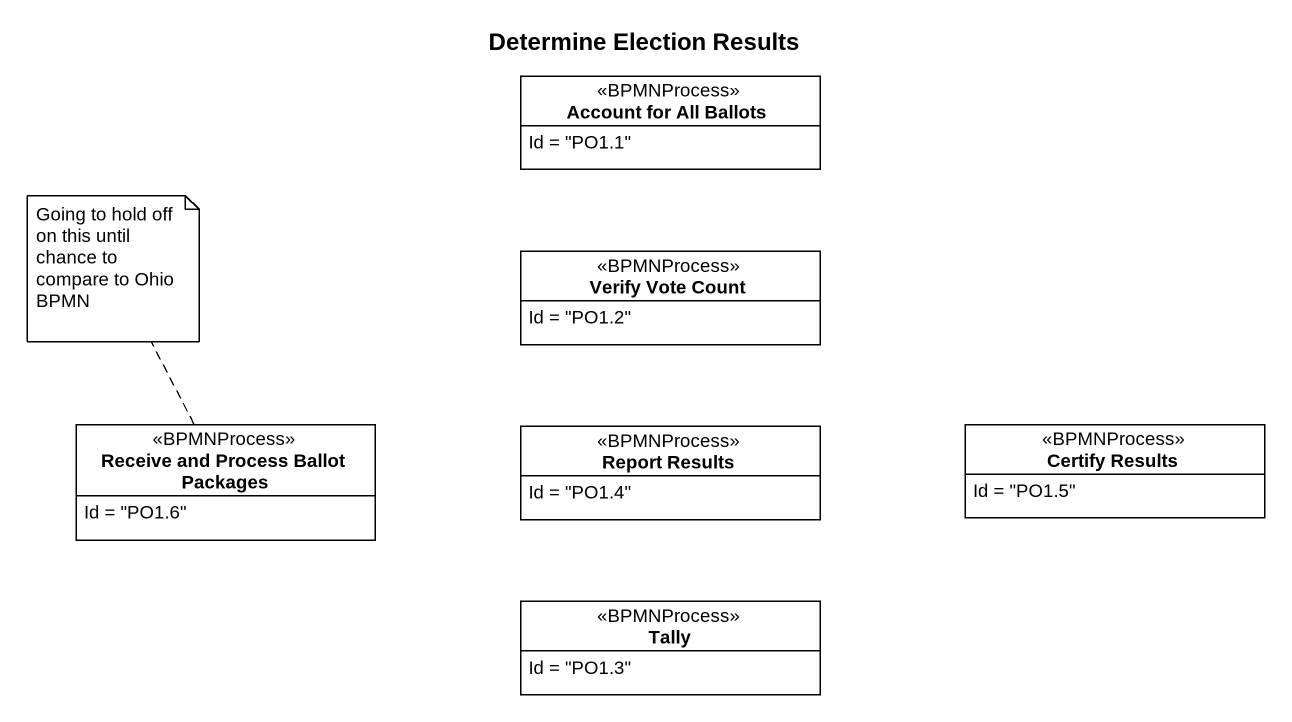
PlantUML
@startuml
title Determine Election Results
hide circle
hide empty members
class "Account for All Ballots" as Account_for_All_Ballots <<BPMNProcess>> {
  Id = "PO1.1"
}
class "Verify Vote Count" as Verify_Vote_Count <<BPMNProcess>> {
  Id = "PO1.2"
}
class "Receive and Process Ballot Packages" as Receive_and_Process_Ballot <<BPMNProcess>> {
  Id = "PO1.6"
}
class "Report Results" as Report_Results <<BPMNProcess>> {
  Id = "PO1.4"
}
class "Certify Results" as Certify_Results <<BPMNProcess>> {
  Id = "PO1.5"
}
class Tally <<BPMNProcess>> {
  Id = "PO1.3"
}
note top of Receive_and_Process_Ballot : Going to hold off on this until chance to compare to Ohio BPMN
@enduml
